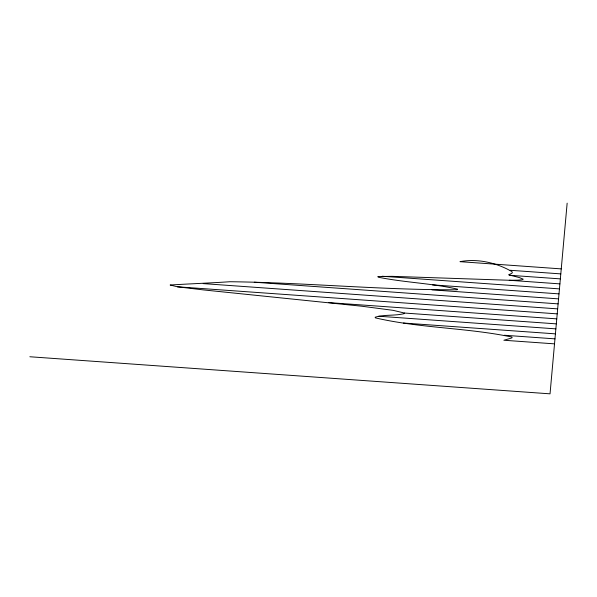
<?xml version="1.0" encoding="UTF-8"?>
<svg xmlns="http://www.w3.org/2000/svg" width="597" height="597" viewBox="0 0 597 597"><rect width="100%" height="100%" fill="white"/><g stroke="black" fill="none" stroke-linecap="round" stroke-linejoin="round"><path stroke-width="0.9" d="M567.15 203.167L550.038 393.833L29.85 356.752M556.314 323.865L404.408 313.037L404.117 313.641C394.654 316.029 384.431 314.32 375.132 317.231L375.416 317.88C420.131 328.253 466.936 327.656 511.86 337.044L512.129 337.693L510.913 338.23L503.883 340.245L554.523 343.857M404.408 313.037L393.147 310.343L361.872 306.231L203.323 289.896L177.436 286.791L170.145 285.015C189.988 283.784 209.98 283.068 229.852 281.732C305.642 282.568 381.304 290.105 457.078 289.761L457.586 289.164C431.512 283.217 404.467 282.515 378.244 277.202L377.826 276.545L391.953 276.329L509.271 280.269L517.659 280.18L522.047 279.784L523.248 279.172L519.315 277.568L508.554 274.807L511.778 273.322L512.353 272.628L511.965 271.642C496.644 262.725 477.555 258.314 459.974 261.665L561.255 268.889M510.166 270.277L560.799 273.889M509.719 275.277L560.352 278.881M509.271 280.269L559.904 283.881M382.229 276.247L559.456 288.881M432.415 284.851L559.008 293.881M431.967 289.851L558.561 298.873M254.285 282.217L558.113 303.873M203.204 283.605L557.665 308.873M177.436 286.791L557.217 313.865M328.895 302.619L556.77 318.865M378.64 316.223L555.867 328.865M403.505 323.029L555.419 333.857M504.331 335.245L554.971 338.857"/></g></svg>
